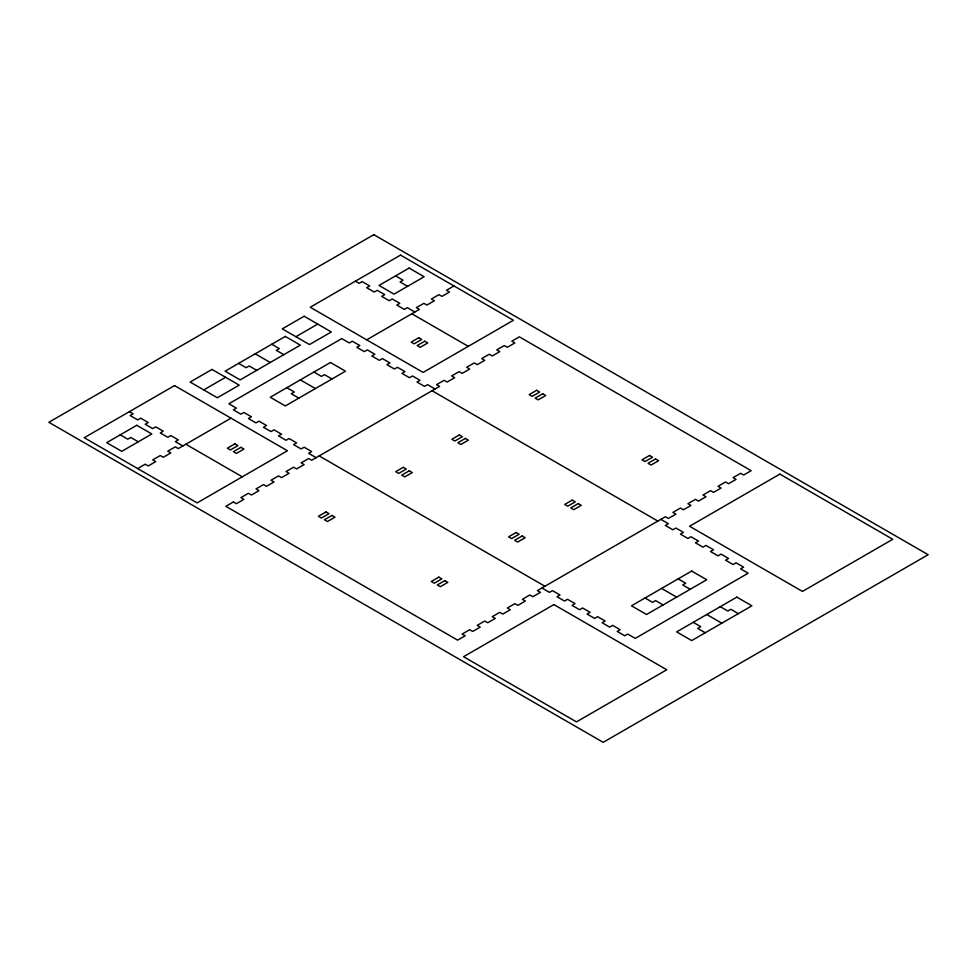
<?xml version="1.0" encoding="UTF-8"?>
<svg xmlns="http://www.w3.org/2000/svg" width="977" height="977" viewBox="0 0 977 977"><rect width="100%" height="100%" fill="white"/><g stroke="black" fill="none" stroke-linecap="round" stroke-linejoin="round"><path stroke-width="1.47" d="M203.741 389.908L225.589 377.293M295.884 336.711L317.733 324.095M137.672 468.569L145.207 464.222L148.211 465.968L155.734 461.62L152.73 459.874L160.252 455.538L163.269 457.273L170.792 452.925L167.775 451.191L175.31 446.843L178.315 448.577L230.999 418.168M453.975 285.956L446.452 290.303L449.469 292.038L441.934 296.385L438.929 294.639L431.407 298.986L434.411 300.733L426.888 305.068L423.871 303.334L416.349 307.682L419.365 309.416L366.68 339.837M395.563 275.88L403.086 280.228L400.082 281.962L407.604 286.31M414.846 312.029L407.324 307.682L404.307 309.416L396.784 305.068L399.788 303.334L392.265 298.986L389.261 300.733L381.738 296.385L384.743 294.639L377.22 290.303L374.203 292.038L366.68 287.69L369.697 285.956L362.162 281.608L359.157 283.342L355.396 281.181M411.83 313.764L468.276 346.346M435.07 389.005L427.547 384.657L424.531 386.391L417.008 382.044L420.012 380.309L412.489 375.962L409.485 377.708L401.95 373.361L404.966 371.626L397.444 367.279L394.427 369.013L386.904 364.665L389.908 362.931L382.386 358.583L379.381 360.33L371.846 355.982L374.863 354.248L367.34 349.9L364.323 351.635L356.8 347.287L359.817 345.553L352.282 341.205L349.277 342.951L341.755 338.604L228.862 403.77L236.385 408.117L233.381 409.851L240.904 414.199L243.92 412.465L251.443 416.813L248.427 418.547L255.962 422.894L258.966 421.148L266.489 425.496L263.485 427.242L271.008 431.578L274.024 429.843L281.547 434.191L278.53 435.925L286.053 440.273L289.07 438.539L296.593 442.874L293.589 444.62L301.111 448.956L304.116 447.222L311.651 451.569L308.634 453.304L316.157 457.651M660.843 519.349L668.366 523.696L665.349 525.431L672.884 529.778L675.889 528.044L683.412 532.38L680.407 534.126L687.93 538.461L690.947 536.727L698.47 541.075L695.453 542.809L702.976 547.157L705.992 545.422L713.515 549.758L710.511 551.504L718.034 555.852L721.038 554.106L728.573 558.453L725.557 560.187L733.08 564.535L736.096 562.801L743.619 567.148L740.615 568.883L748.138 573.23L635.245 638.396L627.722 634.049L624.718 635.795L617.183 631.447L620.2 629.713L612.677 625.365L609.66 627.1L602.137 622.752L605.154 621.018L597.619 616.67L594.614 618.417L587.092 614.069L590.096 612.335L582.573 607.987L579.556 609.721L572.034 605.374L575.05 603.639L567.515 599.292L564.511 601.038L556.988 596.691L559.992 594.956L552.469 590.609L549.453 592.343L541.93 587.995M432.054 390.739L657.826 521.083M271.765 344.246L279.288 348.594L276.271 350.328L283.806 354.675M331.96 379.003L324.437 374.667L321.433 376.401L313.91 372.054M678.148 578.872L685.671 583.22L682.667 584.954L690.189 589.302M738.356 613.629L730.833 609.294L727.816 611.028L720.293 606.68M255.205 353.808L270.25 362.504M300.354 379.882L315.412 388.565M661.588 588.435L676.646 597.118M706.75 614.496L721.795 623.192M256.707 370.32L249.184 365.972L246.167 367.706L238.644 363.371M286.811 387.698L294.333 392.046L291.329 393.78L298.852 398.127M663.09 604.946L655.567 600.599L652.563 602.333L645.04 597.997M693.194 622.325L700.729 626.672L697.712 628.406L705.235 632.754M319.174 455.917L544.946 586.261M129.404 411.647L133.165 413.821L130.149 415.567L137.672 419.902L140.688 418.168L148.211 422.516L145.207 424.25L152.73 428.598L155.734 426.864L163.269 431.199L160.252 432.945L167.775 437.281L170.792 435.547L178.315 439.894L175.31 441.628L182.833 445.976M185.838 444.242L242.284 476.825M138.294 441.799L130.759 437.452L127.755 439.186L120.232 434.838M373.812 234.675L48.85 422.284L603.188 742.325L928.15 554.716L373.812 234.675M174.553 385.585L84.242 437.72L197.134 502.899L287.433 450.751L174.553 385.585M400.546 255.107L310.234 307.242L423.126 372.42L513.438 320.285L400.546 255.107M211.985 369.44L190.136 382.056L217.346 397.761L239.206 385.146L211.985 369.44M304.128 316.243L282.268 328.858L309.489 344.563L331.337 331.948L304.128 316.243M285.308 336.43L225.101 371.187L240.147 379.882L300.354 345.113L285.308 336.43M136.78 425.288L106.676 442.666L121.734 451.35L151.838 433.971L136.78 425.288M409.107 268.064L379.003 285.443L394.061 294.126L424.165 276.747L409.107 268.064M330.458 362.504L270.25 397.26L285.308 405.943L345.516 371.187L330.458 362.504M234.907 443.851L227.385 448.199L230.389 449.933L237.924 445.585L234.907 443.851M418.693 337.749L411.17 342.097L414.175 343.831L421.698 339.483L418.693 337.749M240.928 447.332L233.405 451.667L236.41 453.413L243.945 449.066L240.928 447.332M424.714 341.217L417.191 345.565L420.195 347.299L427.718 342.964L424.714 341.217M233.381 501.97L225.858 506.318L457.639 640.143L465.174 635.795L462.158 634.049L469.681 629.713L472.697 631.447L480.22 627.1L477.216 625.365L484.739 621.018L487.743 622.752L495.278 618.417L492.261 616.67L499.784 612.335L502.801 614.069L510.324 609.721L507.319 607.987L514.842 603.639L517.847 605.374L525.382 601.038L522.365 599.292L529.888 594.956L532.905 596.691L540.428 592.343L537.411 590.609L665.349 516.748L668.366 518.482L675.889 514.134L672.884 512.4L680.407 508.052L683.412 509.786L690.947 505.451L687.93 503.705L695.453 499.357L698.47 501.103L705.992 496.756L702.976 495.021L710.511 490.674L713.515 492.408L721.038 488.06L718.034 486.326L725.557 481.979L728.573 483.725L736.096 479.377L733.08 477.643L740.615 473.295L743.619 475.03L751.142 470.682L519.361 336.857L511.826 341.205L514.842 342.951L507.319 347.287L504.303 345.553L496.78 349.9L499.784 351.635L492.261 355.982L489.257 354.248L481.722 358.583L484.739 360.33L477.216 364.665L474.199 362.931L466.676 367.279L469.681 369.013L462.158 373.361L459.153 371.626L451.618 375.962L454.635 377.708L447.112 382.044L444.095 380.309L436.572 384.657L439.589 386.391L311.651 460.252L308.634 458.518L301.111 462.866L304.116 464.6L296.593 468.948L293.589 467.214L286.053 471.549L289.07 473.295L281.547 477.643L278.53 475.897L271.008 480.244L274.024 481.979L266.489 486.326L263.485 484.592L255.962 488.94L258.966 490.674L251.443 495.021L248.427 493.275L240.904 497.623L243.92 499.357L236.385 503.705L233.381 501.97M325.939 511.96L318.417 516.308L321.433 518.042L328.956 513.694L325.939 511.96M403.245 467.336L395.722 471.683L398.726 473.418L406.261 469.07L403.245 467.336M459.361 434.936L451.838 439.284L454.842 441.018L462.377 436.67L459.361 434.936M536.666 390.299L529.143 394.647L532.147 396.393L539.67 392.046L536.666 390.299M331.96 515.441L324.437 519.788L327.454 521.523L334.977 517.175L331.96 515.441M409.265 470.804L401.742 475.152L404.747 476.886L412.282 472.55L409.265 470.804M465.382 438.417L457.859 442.752L460.863 444.498L468.398 440.151L465.382 438.417M542.687 393.78L535.164 398.127L538.168 399.862L545.691 395.514L542.687 393.78M438.832 577.138L431.309 581.486L434.313 583.22L441.836 578.872L438.832 577.138M516.137 532.502L508.602 536.849L511.618 538.583L519.141 534.248L516.137 532.502M572.253 500.114L564.718 504.45L567.735 506.196L575.258 501.848L572.253 500.114M649.546 455.477L642.023 459.825L645.04 461.559L652.563 457.212L649.546 455.477M444.853 580.607L437.33 584.954L440.334 586.701L447.857 582.353L444.853 580.607M522.158 535.982L514.623 540.33L517.639 542.064L525.162 537.716L522.158 535.982M578.274 503.582L570.739 507.93L573.755 509.664L581.278 505.317L578.274 503.582M655.567 458.958L648.044 463.306L651.061 465.04L658.583 460.692L655.567 458.958M553.874 604.58L463.562 656.715L576.454 721.893L666.766 669.758L553.874 604.58M779.866 474.101L689.567 526.249L802.447 591.415L892.758 539.28L779.866 474.101M691.692 571.057L631.484 605.813L646.542 614.496L706.75 579.74L691.692 571.057M736.853 597.118L676.646 631.887L691.692 640.57L751.899 605.813L736.853 597.118"/></g></svg>
